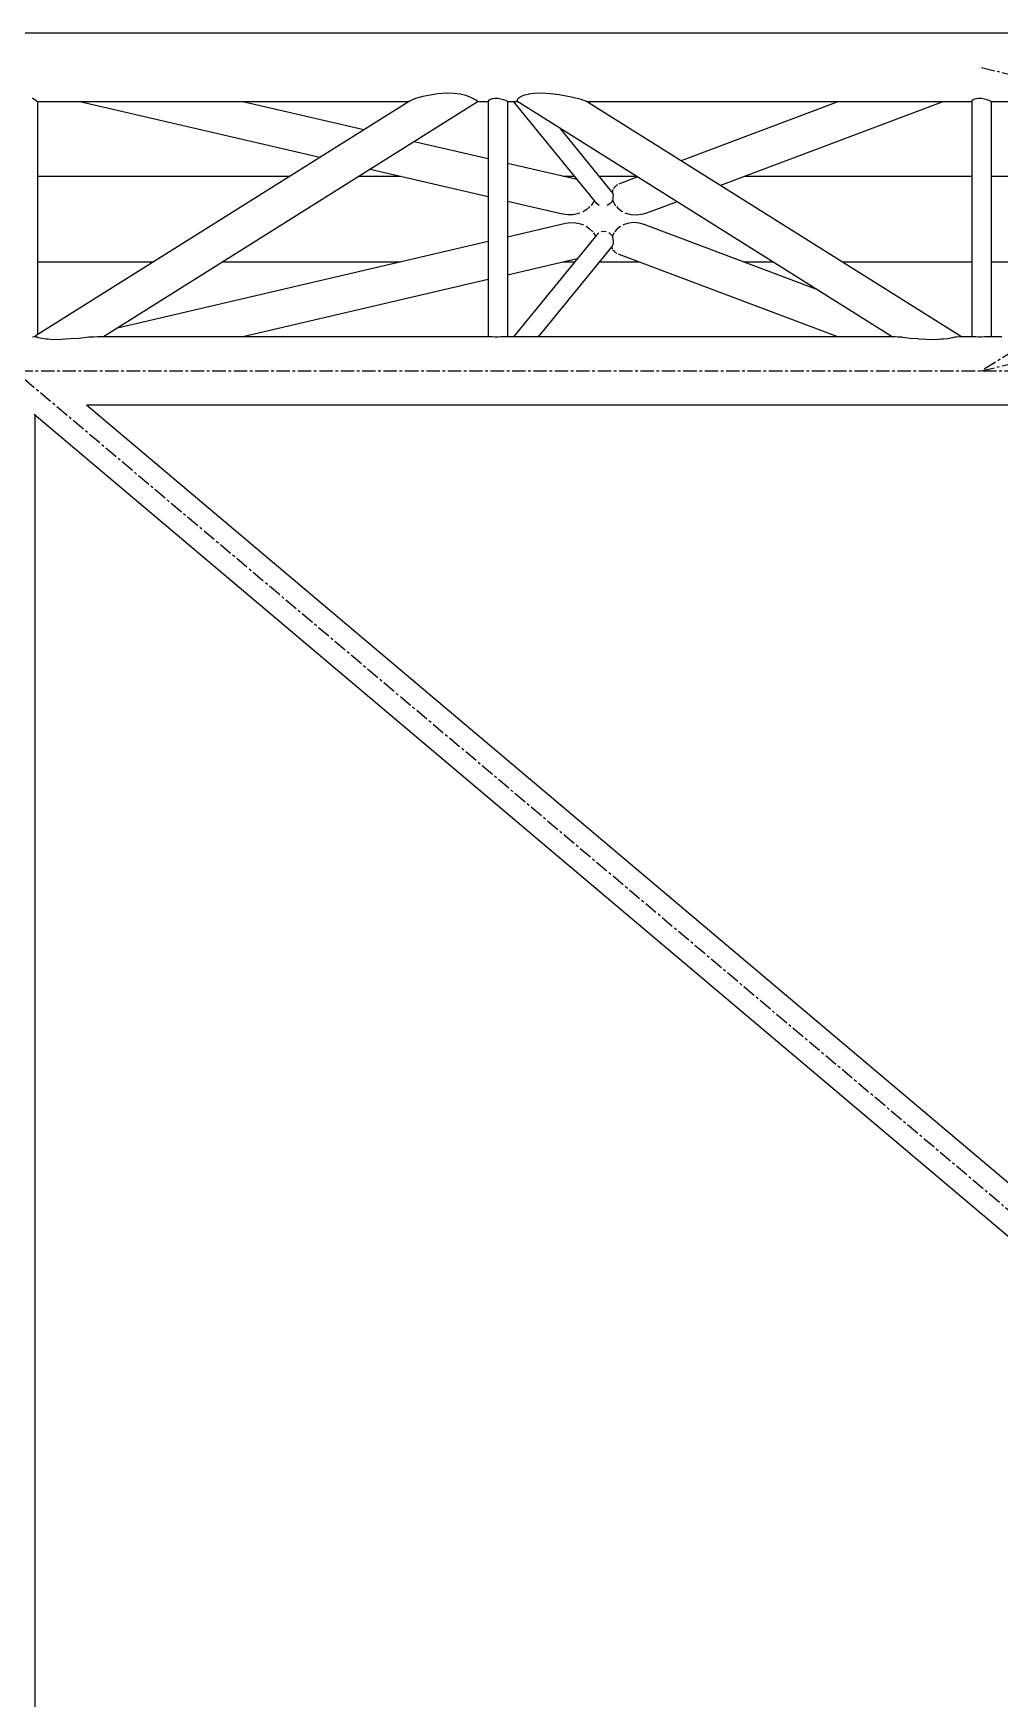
# Model space of a CAD drawing. Header units: millimetres. Extents: x 5143 to 30813, y 232 to 21408.
# Drawn here: x 8378 to 8951, y 16503 to 17491 of the extents above; entities that cross this region are included whole.
import ezdxf

# ---------------------------------------------------------------- set-up
doc = ezdxf.new("R2010")
doc.units = ezdxf.units.MM
doc.header["$LTSCALE"] = 0.25
doc.linetypes.add('CENTER', pattern=[50.8, 31.75, -6.35, 6.35, -6.35])
doc.linetypes.add('XKITLINE00', pattern=[0])

msp = doc.modelspace()

# ---------------------------------------------------------------- linework, layer by layer
at = {"color": 8, "linetype": 'XKITLINE00'}
for p, q in [((9008.64, 17490.57), (7729.62, 17490.57)), ((8379.19, 17450.99), (8377.61, 17452.14)), ((8379.23, 17450.97), (8379.19, 17450.99)), ((8380.24, 17450.26), (8379.23, 17450.97)), ((8601.77, 17450.54), (8379.84, 17311.26)), ((8380.24, 17450.26), (8380.29, 17450.16)), ((8380.59, 17449.99), (8380.29, 17450.16)), ((8380.59, 17449.99), (8380.59, 17311.73)), ((8600.86, 17449.97), (8380.59, 17449.97)), ((8548.06, 17416.84), (8405.82, 17449.97)), ((8642.04, 17450.05), (8419.81, 17310.57)), ((8574.19, 17433.24), (8502.34, 17449.97)), ((8602.6, 17450.99), (8601.77, 17450.54)), ((8602.93, 17451.19), (8602.6, 17450.99)), ((8605.53, 17452.09), (8602.93, 17451.19)), ((8606.96, 17452.42), (8605.53, 17452.09)), ((8609.22, 17453.07), (8606.96, 17452.42)), ((8613.62, 17453.96), (8609.22, 17453.07)), ((8616.9, 17454.38), (8613.62, 17453.96)), ((8618.37, 17454.63), (8616.9, 17454.38)), ((8623.2, 17455.01), (8618.37, 17454.63)), ((8627.6, 17454.93), (8623.2, 17455.01)), ((8631.34, 17454.39), (8627.6, 17454.93)), ((8634.7, 17453.69), (8631.34, 17454.39)), ((8637.24, 17452.72), (8634.7, 17453.69)), ((8637.63, 17452.42), (8637.24, 17452.72)), ((8639.29, 17451.8), (8637.63, 17452.42)), ((8640.4, 17450.99), (8639.29, 17451.8)), ((8640.66, 17450.92), (8640.4, 17450.99)), ((8641.63, 17450.35), (8640.66, 17450.92)), ((8641.63, 17450.35), (8641.61, 17450.16)), ((8642.04, 17450.05), (8641.61, 17450.16)), ((8648.03, 17449.97), (8641.92, 17449.97)), ((8648.31, 17450.82), (8648.03, 17450.42)), ((8648.03, 17450.42), (8648.03, 17310.57)), ((8648.75, 17451), (8648.31, 17450.82)), ((8649.12, 17451.26), (8648.75, 17451)), ((8650.38, 17451.68), (8649.12, 17451.26)), ((8651.97, 17451.88), (8650.38, 17451.68)), ((8653.73, 17451.85), (8651.97, 17451.88)), ((8655.49, 17451.6), (8653.73, 17451.85)), ((8657.08, 17451.14), (8655.49, 17451.6)), ((8657.38, 17451), (8657.08, 17451.14)), ((8658.34, 17450.73), (8657.38, 17451)), ((8659.15, 17450.32), (8658.34, 17450.73)), ((8659.15, 17450.32), (8659.26, 17450.16)), ((8659.43, 17450.09), (8659.26, 17450.16)), ((8659.43, 17450.09), (8659.43, 17310.57)), ((8665.55, 17449.97), (8659.43, 17449.97)), ((8662.95, 17449.97), (8712.22, 17389.62)), ((8665.22, 17451), (8664.99, 17450.88)), ((8664.99, 17450.88), (8665.02, 17450.31)), ((8887.66, 17310.57), (8665.02, 17450.31)), ((8665.51, 17451.73), (8665.22, 17451)), ((8666.71, 17452.43), (8665.51, 17451.73)), ((8666.84, 17452.63), (8666.71, 17452.43)), ((8668.77, 17453.63), (8666.84, 17452.63)), ((8671.7, 17454.36), (8668.77, 17453.63)), ((8672.04, 17454.4), (8671.7, 17454.36)), ((8675.28, 17454.92), (8672.04, 17454.4)), ((8679.7, 17455.04), (8675.28, 17454.92)), ((8684.78, 17454.69), (8679.7, 17455.04)), ((8686.81, 17454.4), (8684.78, 17454.69)), ((8690.03, 17454.04), (8686.81, 17454.4)), ((8695.11, 17453.17), (8690.03, 17454.04)), ((8698.26, 17452.43), (8695.11, 17453.17)), ((8699.68, 17452.17), (8698.26, 17452.43)), ((8703.23, 17451.28), (8699.68, 17452.17)), ((8704, 17451), (8703.23, 17451.28)), ((8705.48, 17450.6), (8704, 17451)), ((8706.28, 17450.16), (8705.48, 17450.6)), ((8706.37, 17450.12), (8706.28, 17450.16)), ((8928.71, 17310.57), (8706.37, 17450.12)), ((8934.83, 17449.97), (8706.61, 17449.97)), ((8855.41, 17449.97), (8762.35, 17414.99)), ((8917.65, 17449.97), (8785.66, 17400.36)), ((8935.11, 17450.82), (8934.83, 17450.42)), ((8934.83, 17450.42), (8934.83, 17310.57)), ((8935.55, 17451), (8935.11, 17450.82)), ((8935.92, 17451.27), (8935.55, 17451)), ((8937.18, 17451.68), (8935.92, 17451.27)), ((8938.77, 17451.89), (8937.18, 17451.68)), ((8940.53, 17451.86), (8938.77, 17451.89)), ((8942.29, 17451.6), (8940.53, 17451.86)), ((8943.88, 17451.15), (8942.29, 17451.6)), ((8944.18, 17451), (8943.88, 17451.15)), ((8945.14, 17450.73), (8944.18, 17451)), ((8945.95, 17450.32), (8945.14, 17450.73)), ((8945.95, 17450.32), (8946.06, 17450.16)), ((8946.23, 17450.09), (8946.06, 17450.16)), ((8946.23, 17450.09), (8946.23, 17310.57)), ((9008.64, 17449.97), (8946.23, 17449.97)), ((8690.37, 17434.4), (8721.2, 17396.63)), ((8648.03, 17416.03), (8604.13, 17426.26)), ((8648.03, 17393.55), (8578, 17409.86)), ((8700.67, 17403.77), (8659.43, 17413.38)), ((8530.28, 17405.67), (8380.59, 17405.67)), ((8595.98, 17405.67), (8571.33, 17405.67)), ((8699.11, 17405.67), (8692.5, 17405.67)), ((8736.13, 17405.67), (8713.81, 17405.67)), ((8721.69, 17396.91), (8721.52, 17396.11)), ((8721.71, 17397.09), (8721.69, 17396.91)), ((8722.15, 17397.98), (8721.71, 17397.09)), ((8722.57, 17398.83), (8722.4, 17398.48)), ((8723.5, 17399.72), (8722.57, 17398.83)), ((8724.01, 17400.26), (8723.5, 17399.72)), ((8724.65, 17400.61), (8724.01, 17400.26)), ((8725.93, 17401.3), (8725.43, 17401.02)), ((8736.67, 17405.34), (8725.93, 17401.3)), ((8934.83, 17405.67), (8799.81, 17405.67)), ((9017.91, 17405.67), (8946.23, 17405.67)), ((8692.07, 17383.29), (8659.43, 17390.89)), ((8708.33, 17387.82), (8706.78, 17386.46)), ((8710.25, 17390.25), (8708.98, 17388.49)), ((8710.37, 17390.37), (8710.25, 17390.25)), ((8710.88, 17391.26), (8710.37, 17390.37)), ((8713.54, 17388.58), (8712.22, 17389.62)), ((8713.8, 17388.49), (8713.54, 17388.58)), ((8720.13, 17389.38), (8718.62, 17388.43)), ((8720.83, 17390.2), (8720.13, 17389.38)), ((8721.3, 17390.7), (8720.83, 17390.2)), ((8721.2, 17396.63), (8721.47, 17396.19)), ((8721.7, 17391.51), (8721.3, 17390.7)), ((8721.47, 17396.19), (8721.82, 17395.56)), ((8721.95, 17392.36), (8721.78, 17391.69)), ((8721.82, 17395.56), (8722.06, 17394.12)), ((8721.9, 17391.5), (8722.16, 17390.68)), ((8721.98, 17393.43), (8721.95, 17392.36)), ((8722.06, 17394.12), (8721.98, 17393.43)), ((8722.16, 17390.68), (8722.51, 17390.14)), ((8722.51, 17390.14), (8723.34, 17388.52)), ((8723.34, 17388.52), (8723.38, 17388.48)), ((8723.99, 17387.8), (8725.09, 17386.58)), ((8759.98, 17390.7), (8741.94, 17383.92)), ((8693.82, 17377.67), (8659.43, 17369.66)), ((8695.25, 17382.85), (8692.07, 17383.29)), ((8696.88, 17378.12), (8693.82, 17377.67)), ((8698.45, 17382.96), (8695.25, 17382.85)), ((8699.96, 17378.03), (8696.88, 17378.12)), ((8701.52, 17383.6), (8698.45, 17382.96)), ((8702.92, 17377.4), (8699.96, 17378.03)), ((8702.35, 17383.94), (8701.52, 17383.6)), ((8704.6, 17376.69), (8702.92, 17377.4)), ((8704.31, 17384.75), (8704.03, 17384.63)), ((8706.67, 17386.34), (8704.31, 17384.75)), ((8706.78, 17386.46), (8706.67, 17386.34)), ((8725.4, 17386.35), (8725.09, 17386.58)), ((8727.22, 17384.91), (8725.4, 17386.35)), ((8727.83, 17384.62), (8727.22, 17384.91)), ((8728.6, 17377.15), (8727.74, 17376.7)), ((8731.41, 17377.97), (8728.6, 17377.15)), ((8729.79, 17383.68), (8729.3, 17383.91)), ((8732.7, 17382.93), (8729.79, 17383.68)), ((8734.43, 17378.25), (8731.41, 17377.97)), ((8735.8, 17382.72), (8732.7, 17382.93)), ((8737.49, 17377.98), (8734.43, 17378.25)), ((8738.93, 17383.06), (8735.8, 17382.72)), ((8740.45, 17377.19), (8737.49, 17377.98)), ((8741.94, 17383.92), (8738.93, 17383.06)), ((8842.86, 17338.69), (8740.45, 17377.19)), ((8712.31, 17371.05), (8662.95, 17310.57)), ((8707.9, 17374.68), (8706.01, 17375.99)), ((8707.9, 17374.68), (8708.03, 17374.54)), ((8709.95, 17372.78), (8708.03, 17374.54)), ((8710.4, 17372.13), (8711.38, 17370.73)), ((8711.38, 17370.73), (8711.46, 17370.64)), ((8711.46, 17370.64), (8711.67, 17370.27)), ((8713.55, 17372.18), (8712.31, 17371.05)), ((8715.12, 17372.87), (8714.99, 17372.81)), ((8716.85, 17373.04), (8715.12, 17372.87)), ((8717.92, 17372.81), (8716.85, 17373.04)), ((8720.15, 17371.81), (8719.55, 17372.14)), ((8720.15, 17371.81), (8721.15, 17370.78)), ((8721.4, 17370.54), (8721.15, 17370.78)), ((8721.4, 17370.54), (8721.51, 17370.35)), ((8721.51, 17370.35), (8721.61, 17369.85)), ((8721.84, 17370.82), (8721.54, 17370.3)), ((8721.61, 17369.85), (8721.96, 17368.69)), ((8722.45, 17372.15), (8721.84, 17370.82)), ((8721.96, 17368.69), (8722.08, 17367.21)), ((8722.45, 17372.16), (8722.45, 17372.15)), ((8724.08, 17374.14), (8722.99, 17372.82)), ((8724.72, 17374.64), (8724.08, 17374.14)), ((8726.13, 17375.85), (8724.72, 17374.64)), ((8726.44, 17376.02), (8726.13, 17375.85)), ((8648.03, 17367), (8428.07, 17315.76)), ((8721.49, 17364.27), (8677.66, 17310.57)), ((8721.12, 17363.82), (8721.17, 17363.53)), ((8721.17, 17363.53), (8721.67, 17362.62)), ((8721.84, 17365.08), (8721.49, 17364.27)), ((8721.97, 17365.35), (8721.84, 17365.08)), ((8721.95, 17362.12), (8722.14, 17361.79)), ((8722.13, 17366.87), (8721.97, 17365.35)), ((8722.08, 17367.21), (8722.13, 17366.87)), ((8722.88, 17361.13), (8722.14, 17361.79)), ((8723.62, 17360.39), (8722.88, 17361.13)), ((8724.41, 17359.99), (8723.62, 17360.39)), ((8725.62, 17359.37), (8725.22, 17359.57)), ((8855.41, 17310.57), (8725.62, 17359.37)), ((8449.34, 17354.87), (8380.59, 17354.87)), ((8595.98, 17354.87), (8490.39, 17354.87)), ((8700.66, 17356.78), (8659.43, 17347.17)), ((8699.11, 17354.87), (8692.5, 17354.87)), ((8737.57, 17354.87), (8713.82, 17354.87)), ((8817.07, 17354.87), (8799.81, 17354.87)), ((8934.83, 17354.87), (8858.13, 17354.87)), ((9015.63, 17354.87), (8946.23, 17354.87)), ((8648.03, 17344.52), (8502.34, 17310.57)), ((8378.87, 17310.56), (8377.61, 17310.3)), ((8379.64, 17310.32), (8378.89, 17310.56)), ((8379.23, 17310.85), (8379, 17310.65)), ((8379.57, 17311.19), (8379.23, 17310.85)), ((8379.82, 17311.24), (8379.57, 17311.19)), ((8380.4, 17310.23), (8379.64, 17310.32)), ((8381.1, 17309.9), (8380.4, 17310.23)), ((8383.36, 17309.45), (8381.1, 17309.9)), ((8385.62, 17309.23), (8383.36, 17309.45)), ((8386.46, 17309.08), (8385.62, 17309.23)), ((8390.29, 17308.83), (8386.46, 17309.08)), ((8394.89, 17308.88), (8390.29, 17308.83)), ((8400.07, 17309.24), (8394.89, 17308.88)), ((8405.09, 17309.58), (8400.07, 17309.24)), ((8409.97, 17310.08), (8405.09, 17309.58)), ((8411.07, 17310.23), (8409.97, 17310.08)), ((8414, 17310.4), (8411.07, 17310.23)), ((8416.73, 17310.62), (8414, 17310.4)), ((8648.98, 17310.57), (8416.18, 17310.57)), ((8416.32, 17310.58), (8416.3, 17310.59)), ((8417.08, 17310.6), (8416.73, 17310.62)), ((8417.25, 17310.58), (8417.08, 17310.6)), ((8648.75, 17310.62), (8648.43, 17310.58)), ((8649.12, 17310.55), (8648.75, 17310.62)), ((8648.93, 17310.58), (8648.92, 17310.58)), ((8650.38, 17310.43), (8649.12, 17310.55)), ((8651.97, 17310.38), (8650.38, 17310.43)), ((8653.73, 17310.39), (8651.97, 17310.38)), ((8655.49, 17310.45), (8653.73, 17310.39)), ((8657.08, 17310.58), (8655.49, 17310.45)), ((8657.38, 17310.62), (8657.08, 17310.58)), ((8889.28, 17310.57), (8657.08, 17310.57)), ((8657.39, 17310.58), (8657.21, 17310.6)), ((8657.86, 17310.58), (8657.38, 17310.62)), ((8888.53, 17310.59), (8888.51, 17310.58)), ((8888.89, 17310.62), (8888.53, 17310.59)), ((8890.67, 17310.42), (8888.89, 17310.62)), ((8893.27, 17310.23), (8890.67, 17310.42)), ((8893.91, 17310.12), (8893.27, 17310.23)), ((8898.23, 17309.62), (8893.91, 17310.12)), ((8902.91, 17309.25), (8898.23, 17309.62)), ((8903.31, 17309.23), (8902.91, 17309.25)), ((8907.94, 17308.9), (8903.31, 17309.23)), ((8912.66, 17308.82), (8907.94, 17308.9)), ((8916.84, 17309.05), (8912.66, 17308.82)), ((8918.09, 17309.23), (8916.84, 17309.05)), ((8920.46, 17309.42), (8918.09, 17309.23)), ((8923.45, 17309.86), (8920.46, 17309.42)), ((8924.82, 17310.23), (8923.45, 17309.86)), ((8925.72, 17310.3), (8924.82, 17310.23)), ((8927.46, 17310.55), (8925.72, 17310.3)), ((8927.66, 17310.62), (8927.46, 17310.55)), ((8935.78, 17310.57), (8927.54, 17310.57)), ((8928, 17310.58), (8927.66, 17310.62)), ((8935.55, 17310.62), (8935.23, 17310.58)), ((8935.92, 17310.55), (8935.55, 17310.62)), ((8935.73, 17310.58), (8935.72, 17310.58)), ((8937.18, 17310.43), (8935.92, 17310.55)), ((8938.77, 17310.38), (8937.18, 17310.43)), ((8940.53, 17310.39), (8938.77, 17310.38)), ((8942.29, 17310.46), (8940.53, 17310.39)), ((8943.88, 17310.58), (8942.29, 17310.46)), ((8944.17, 17310.62), (8943.88, 17310.58)), ((8952.58, 17310.57), (8943.88, 17310.57)), ((8944.18, 17310.58), (8944, 17310.6)), ((8944.65, 17310.58), (8944.17, 17310.62)), ((9233.42, 16574.73), (8409.76, 17270.06)), ((9008.64, 17269.97), (8409.87, 17269.97)), ((9215.82, 16557.7), (8378.7, 17264.4)), ((8379.12, 17264.05), (8379.12, 15856.5))]:
    msp.add_line(p, q, dxfattribs=at)
at = {"color": 8, "linetype": 'CENTER'}
for p, q in [((9229.11, 17470.27), (8940.53, 17290.27)), ((8940.53, 17470.27), (9281.26, 17387.77)), ((8940.53, 17290.27), (9281.26, 17372.77)), ((7544.5, 17290.27), (9008.64, 17290.27)), ((10096.38, 15830.27), (8366.94, 17290.27))]:
    msp.add_line(p, q, dxfattribs=at)
at = {"color": 8, "linetype": 'XKITLINE00'}
for centre in [(8940.53, 17470.27), (8940.53, 17290.27), (8940.53, 17290.27)]:
    msp.add_circle(centre, 0.05, dxfattribs=at)

doc.saveas('drawing.dxf')
